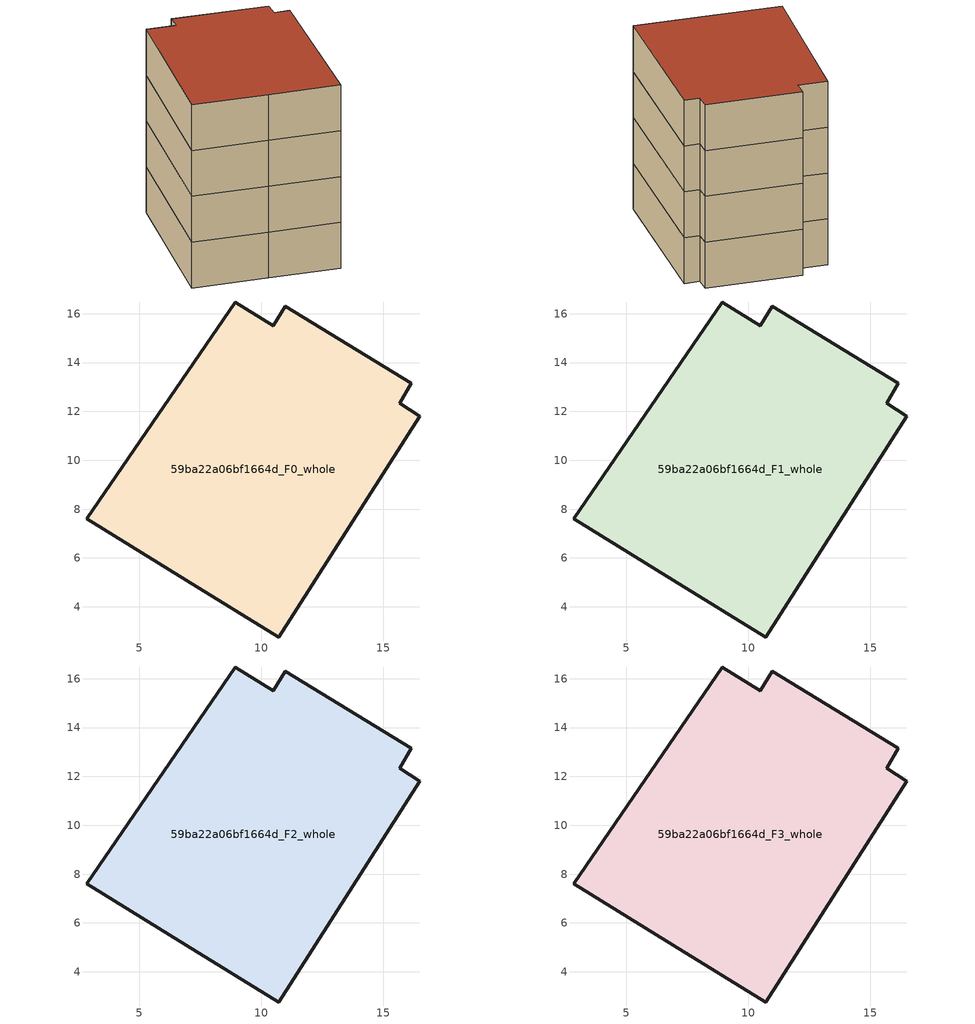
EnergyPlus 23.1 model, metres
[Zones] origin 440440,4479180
59ba22a06bf1664d_F0_whole
 floor ground (EU_floor_Construction): 16.14,13.16 15.67,12.33 16.49,11.81 10.72,2.77 6.93,5.09 2.86,7.6 8.94,16.48 10.49,15.51 10.99,16.31 z0
 wall outside (EU_wall_Construction): 2.86,7.6 6.93,5.09 10.72,2.77 16.49,11.81 15.67,12.33 16.14,13.16 10.99,16.31 10.49,15.51 8.94,16.48 2.86,7.6 z0:3
59ba22a06bf1664d_F1_whole
 floor to 59ba22a06bf1664d_F0_whole (EU_floor_Construction): 16.14,13.16 15.67,12.33 16.49,11.81 10.72,2.77 6.93,5.09 2.86,7.6 8.94,16.48 10.49,15.51 10.99,16.31 z3
 wall outside (EU_wall_Construction): 2.86,7.6 6.93,5.09 10.72,2.77 16.49,11.81 15.67,12.33 16.14,13.16 10.99,16.31 10.49,15.51 8.94,16.48 2.86,7.6 z3:6
59ba22a06bf1664d_F2_whole
 floor to 59ba22a06bf1664d_F1_whole (EU_floor_Construction): 16.14,13.16 15.67,12.33 16.49,11.81 10.72,2.77 6.93,5.09 2.86,7.6 8.94,16.48 10.49,15.51 10.99,16.31 z6
 wall outside (EU_wall_Construction): 2.86,7.6 6.93,5.09 10.72,2.77 16.49,11.81 15.67,12.33 16.14,13.16 10.99,16.31 10.49,15.51 8.94,16.48 2.86,7.6 z6:9
59ba22a06bf1664d_F3_whole
 floor to 59ba22a06bf1664d_F2_whole (EU_floor_Construction): 16.14,13.16 15.67,12.33 16.49,11.81 10.72,2.77 6.93,5.09 2.86,7.6 8.94,16.48 10.49,15.51 10.99,16.31 z9
 wall outside (EU_wall_Construction): 2.86,7.6 6.93,5.09 10.72,2.77 16.49,11.81 15.67,12.33 16.14,13.16 10.99,16.31 10.49,15.51 8.94,16.48 2.86,7.6 z9:12
 roof outside (EU_roof_Construction): 10.72,2.77 16.49,11.81 15.67,12.33 16.14,13.16 10.99,16.31 10.49,15.51 8.94,16.48 2.86,7.6 6.93,5.09 z12
[Building]
EU S2 Campaign: North Axis=0; Terrain=City; Solar Distribution=FullExterior
[Site:Location]
Madrid: Latitude=40.5; Longitude=-3.5; Time Zone=1; Elevation=609
[SizingPeriod:WeatherFileDays]
AnnualSizingPeriod: Begin Month=1; Begin Day of Month=1; End Month=12; End Day of Month=31; Day of Week for Start Day=Monday; Use Weather File Daylight Saving Period=No; Use Weather File Rain and Snow Indicators=No
[MATERIAL]
EU_InternalMass_Material: Roughness=MediumRough; Thickness=0.1; Conductivity=1; Density=1800; Specific Heat=900; Thermal Absorptance=0.9; Solar Absorptance=0.7; Visible Absorptance=0.7
[MATERIAL:NOMASS] Roughness=MediumRough; Thermal Absorptance=0.9; Solar Absorptance=0.7; Visible Absorptance=0.7
Name | Thermal Resistance
EU_wall_NoMass | 1.60022
EU_roof_NoMass | 1.57597
EU_floor_NoMass | 0.470652
[CONSTRUCTION]
EU_wall_Construction: EU_wall_NoMass
EU_roof_Construction: EU_roof_NoMass
EU_floor_Construction: EU_floor_NoMass
EU_InternalMass_Construction: EU_InternalMass_Material
[ZONE] Type=1; Multiplier=1; Ceiling Height=autocalculate; Floor Area=autocalculate; Part of Total Floor Area=Yes
Name | Volume
59ba22a06bf1664d_F0_whole | 308.919
59ba22a06bf1664d_F1_whole; 59ba22a06bf1664d_F2_whole; 59ba22a06bf1664d_F3_whole | 308.92
[INTERNALMASS] Construction=EU_InternalMass_Construction; Surface Area=102.973
Name | Zone or ZoneList
59ba22a06bf1664d_F0_whole_EU_InternalMass | 59ba22a06bf1664d_F0_whole
59ba22a06bf1664d_F1_whole_EU_InternalMass | 59ba22a06bf1664d_F1_whole
59ba22a06bf1664d_F2_whole_EU_InternalMass | 59ba22a06bf1664d_F2_whole
59ba22a06bf1664d_F3_whole_EU_InternalMass | 59ba22a06bf1664d_F3_whole
[OTHEREQUIPMENT] Fuel Type=Electricity; Design Level Calculation Method=Watts/Area; Power per Zone Floor Area=1; Fraction Latent=0; Fraction Radiant=0; Fraction Lost=0; Carbon Dioxide Generation Rate=0; EndUse Subcategory=EU_Step8_InternalGains
Name | Zone or ZoneList or Space or SpaceList | Schedule
EU_Step8_InternalGain_59ba22a06bf1664d_F0_whole_f000 | 59ba22a06bf1664d_F0_whole | EU_Step8_GainSchedule_59ba22a06bf1664d_F0_whole_f000
EU_Step8_InternalGain_59ba22a06bf1664d_F1_whole_f000 | 59ba22a06bf1664d_F1_whole | EU_Step8_GainSchedule_59ba22a06bf1664d_F1_whole_f000
EU_Step8_InternalGain_59ba22a06bf1664d_F2_whole_f000 | 59ba22a06bf1664d_F2_whole | EU_Step8_GainSchedule_59ba22a06bf1664d_F2_whole_f000
EU_Step8_InternalGain_59ba22a06bf1664d_F3_whole_f000 | 59ba22a06bf1664d_F3_whole | EU_Step8_GainSchedule_59ba22a06bf1664d_F3_whole_f000
[ZONEVENTILATION:DESIGNFLOWRATE] Schedule=EU_AlwaysOn; Design Flow Rate Calculation Method=AirChanges/Hour; Air Changes per Hour=0.480704; Ventilation Type=Natural; Fan Pressure Rise=0; Fan Total Efficiency=1; Constant Term Coefficient=1; Temperature Term Coefficient=0; Velocity Term Coefficient=0; Velocity Squared Term Coefficient=0; Minimum Indoor Temperature=-100; Maximum Indoor Temperature=100; Delta Temperature=-100; Minimum Outdoor Temperature=-100; Maximum Outdoor Temperature=100; Maximum Wind Speed=40
Name | Zone or ZoneList or Space or SpaceList
EU_ConstantAir_59ba22a06bf1664d_F0_whole | 59ba22a06bf1664d_F0_whole
EU_ConstantAir_59ba22a06bf1664d_F1_whole | 59ba22a06bf1664d_F1_whole
EU_ConstantAir_59ba22a06bf1664d_F2_whole | 59ba22a06bf1664d_F2_whole
EU_ConstantAir_59ba22a06bf1664d_F3_whole | 59ba22a06bf1664d_F3_whole
[HVACTEMPLATE:THERMOSTAT] Constant Heating Setpoint=20; Constant Cooling Setpoint=50
EU_HeatOnly_59ba22a06bf1664d_F0_whole; EU_HeatOnly_59ba22a06bf1664d_F1_whole; EU_HeatOnly_59ba22a06bf1664d_F2_whole; EU_HeatOnly_59ba22a06bf1664d_F3_whole
[HVACTEMPLATE:ZONE:IDEALLOADSAIRSYSTEM] System Availability Schedule=EU_AlwaysOn; Maximum Heating Supply Air Temperature=50; Minimum Cooling Supply Air Temperature=13; Maximum Heating Supply Air Humidity Ratio=0.0156; Minimum Cooling Supply Air Humidity Ratio=0.0077; Heating Limit=NoLimit; Cooling Limit=NoLimit; Heating Availability Schedule=EU_AlwaysOn; Cooling Availability Schedule=EU_CoolingOff; Dehumidification Control Type=ConstantSensibleHeatRatio; Cooling Sensible Heat Ratio=0.7; Dehumidification Setpoint=60; Humidification Control Type=None; Humidification Setpoint=30; Outdoor Air Method=None; Outdoor Air Flow Rate per Person=0.00944; Outdoor Air Flow Rate per Zone Floor Area=0; Outdoor Air Flow Rate per Zone=0; Demand Controlled Ventilation Type=None; Outdoor Air Economizer Type=NoEconomizer; Heat Recovery Type=None; Sensible Heat Recovery Effectiveness=0.7; Latent Heat Recovery Effectiveness=0.65
Name | Template Thermostat
59ba22a06bf1664d_F0_whole | EU_HeatOnly_59ba22a06bf1664d_F0_whole
59ba22a06bf1664d_F1_whole | EU_HeatOnly_59ba22a06bf1664d_F1_whole
59ba22a06bf1664d_F2_whole | EU_HeatOnly_59ba22a06bf1664d_F2_whole
59ba22a06bf1664d_F3_whole | EU_HeatOnly_59ba22a06bf1664d_F3_whole
[SIZING:ZONE] Zone Cooling Design Supply Air Temperature Input Method=SupplyAirTemperature; Zone Cooling Design Supply Air Temperature=13; Zone Heating Design Supply Air Temperature Input Method=SupplyAirTemperature; Zone Heating Design Supply Air Temperature=50; Zone Cooling Design Supply Air Humidity Ratio=0.008; Zone Heating Design Supply Air Humidity Ratio=0.008; Cooling Design Air Flow Method=DesignDay; Cooling Design Air Flow Rate=0; Cooling Minimum Air Flow per Zone Floor Area=0.000762; Cooling Minimum Air Flow=0; Cooling Minimum Air Flow Fraction=0.2; Heating Design Air Flow Method=DesignDay; Heating Design Air Flow Rate=0; Heating Maximum Air Flow per Zone Floor Area=0.002032; Heating Maximum Air Flow=0.141576; Heating Maximum Air Flow Fraction=0.3; Account for Dedicated Outdoor Air System=No; Dedicated Outdoor Air System Control Strategy=NeutralSupplyAir; Dedicated Outdoor Air Low Setpoint Temperature for Design=autosize; Dedicated Outdoor Air High Setpoint Temperature for Design=autosize; Zone Load Sizing Method=Sensible Load Only No Latent Load; Zone Latent Cooling Design Supply Air Humidity Ratio Input Method=HumidityRatioDifference; Zone Cooling Design Supply Air Humidity Ratio Difference=0.005; Zone Latent Heating Design Supply Air Humidity Ratio Input Method=HumidityRatioDifference; Zone Humidification Design Supply Air Humidity Ratio Difference=0.005
59ba22a06bf1664d_F0_whole; 59ba22a06bf1664d_F1_whole; 59ba22a06bf1664d_F2_whole; 59ba22a06bf1664d_F3_whole
[SCHEDULE:CONSTANT]
Name | Hourly Value
EU_AlwaysOn | 1
EU_CoolingOff | 0
[SCHEDULE:FILE] Column Number=1; Rows to Skip at Top=0; Number of Hours of Data=8760; Column Separator=Comma; Interpolate to Timestep=No; Minutes per Item=60; Adjust Schedule for Daylight Savings=Yes
Name | File
EU_Step8_GainSchedule_59ba22a06bf1664d_F0_whole_f000 | C:\Users\o_iseri\Desktop\OpenUBEM\openubem\outputs\eu_evidence\EU-11\ES-MAD-BERRUGUETE\idfs\59ba22a06bf1664d\59ba22a06bf1664d_F0_whole_f000_gain.csv
EU_Step8_GainSchedule_59ba22a06bf1664d_F1_whole_f000 | C:\Users\o_iseri\Desktop\OpenUBEM\openubem\outputs\eu_evidence\EU-11\ES-MAD-BERRUGUETE\idfs\59ba22a06bf1664d\59ba22a06bf1664d_F1_whole_f000_gain.csv
EU_Step8_GainSchedule_59ba22a06bf1664d_F2_whole_f000 | C:\Users\o_iseri\Desktop\OpenUBEM\openubem\outputs\eu_evidence\EU-11\ES-MAD-BERRUGUETE\idfs\59ba22a06bf1664d\59ba22a06bf1664d_F2_whole_f000_gain.csv
EU_Step8_GainSchedule_59ba22a06bf1664d_F3_whole_f000 | C:\Users\o_iseri\Desktop\OpenUBEM\openubem\outputs\eu_evidence\EU-11\ES-MAD-BERRUGUETE\idfs\59ba22a06bf1664d\59ba22a06bf1664d_F3_whole_f000_gain.csv
